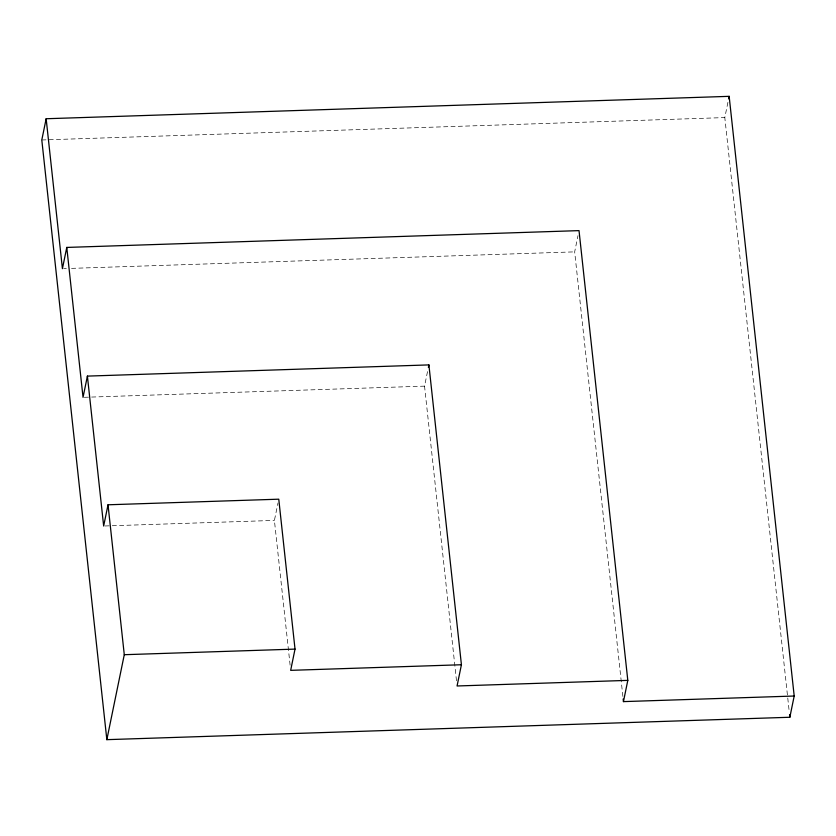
<?xml version="1.0" encoding="UTF-8"?>
<svg xmlns="http://www.w3.org/2000/svg" width="836" height="836" viewBox="0 0 836 836"><rect width="100%" height="100%" fill="white"/><g stroke="black" fill="none" stroke-linecap="round" stroke-linejoin="round"><path stroke-width="0.63" stroke-dasharray="4.18 3.13" d="M290.113 665.174L274.407 520.42L278.001 502.938M456.498 680.786L424.542 386.138L427.614 371.153M622.883 696.43L574.666 251.866L578 235.616M788.996 709.471L724.802 117.583L728.386 100.09M41.8 139.978L724.802 117.583M63.724 268.617L66.326 268.534M71.541 268.366L574.666 251.866M84.342 397.299L424.542 386.138M104.96 525.98L274.407 520.42"/><path stroke-width="1.25" d="M46.158 118.743L41.8 139.978L106.841 739.661L789.842 717.257L794.2 696.022L729.159 96.339L46.158 118.743L62.418 268.659L66.775 247.425L579.024 230.621L627.805 680.379L623.447 701.613L794.2 696.022M627.805 680.379L457.062 685.98L461.42 664.745L428.899 364.904L87.404 376.106L83.036 397.34L66.775 247.425M461.42 664.745L290.667 670.347L295.024 649.102L278.764 499.186L108.022 504.787L103.664 526.022L87.404 376.106M106.841 739.661L124.282 654.703L108.022 504.787M428.387 367.401L428.899 364.904M728.647 98.836L729.159 96.339M124.282 654.703L295.024 649.102M789.56 714.655L789.842 717.257M623.165 699.021L623.447 701.613"/></g></svg>
